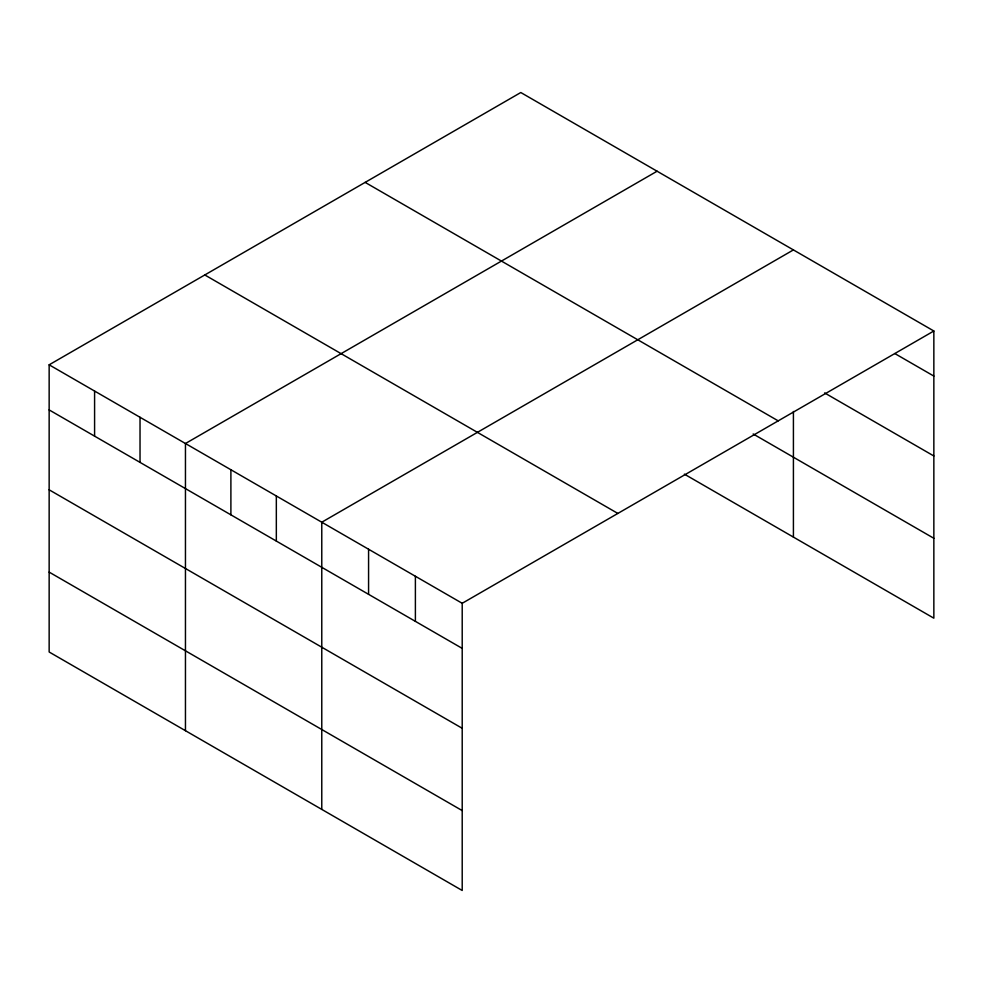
<?xml version="1.0" encoding="UTF-8"?>
<svg xmlns="http://www.w3.org/2000/svg" width="983" height="983" viewBox="0 0 983 983"><rect width="100%" height="100%" fill="white"/><g stroke="black" fill="none" stroke-linecap="round" stroke-linejoin="round"><path stroke-width="1.47" d="M49.15 364.816L462.207 603.292L462.207 890.475L49.15 651.999L49.15 364.816L520.793 92.525L933.85 331.001L933.85 618.184L684.365 474.138M657.099 171.214L185.455 443.517L185.455 730.701M793.416 249.915L321.773 522.219L321.773 809.402M462.207 603.292L933.85 331.001M894.837 353.561L933.85 376.084M824.614 392.917L933.85 455.977M365.148 182.383L778.204 420.859M753.162 433.97L933.85 538.291M204.796 274.957L617.852 513.433M49.15 409.911L462.207 648.387M49.15 489.804L462.207 728.28M49.15 572.118L462.207 810.594M793.416 411.484L793.416 537.099M415.391 576.271L415.391 621.354M368.576 549.239L368.576 594.334M276.334 495.985L276.334 541.068M230.894 469.751L230.894 514.834M140.028 417.284L140.028 462.379M94.589 391.05L94.589 436.145"/></g></svg>
